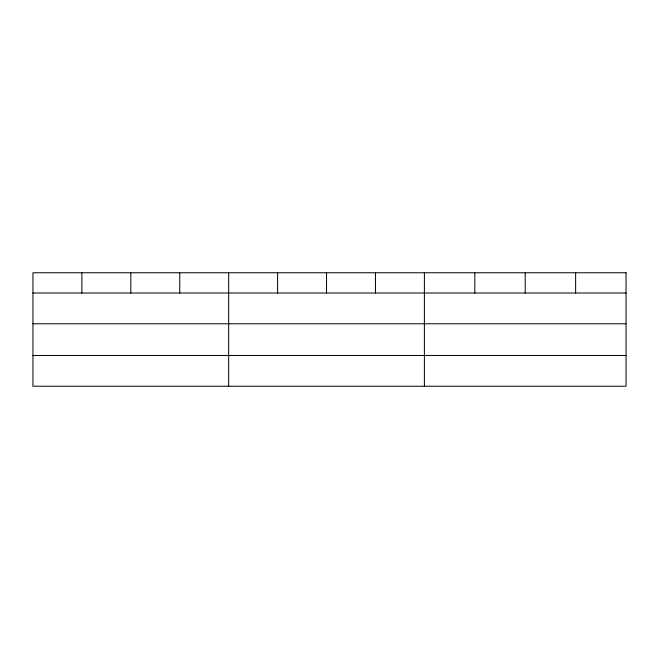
<?xml version="1.0" encoding="UTF-8"?>
<svg xmlns="http://www.w3.org/2000/svg" width="659" height="659" viewBox="0 0 659 659"><rect width="100%" height="100%" fill="white"/><g stroke="black" fill="none" stroke-linecap="round" stroke-linejoin="round"><path stroke-width="0.99" d="M32.95 293.016L626.05 293.016M32.95 323.775L626.05 323.775M32.95 355.473L626.05 355.473M575.636 272.76L575.636 293.016M525.223 272.76L525.223 293.016M474.809 272.76L474.809 293.016M424.396 272.76L424.396 386.24M375.465 272.76L375.465 293.016M326.534 272.76L326.534 293.016M277.604 272.76L277.604 293.016M228.673 272.76L228.673 386.24M179.742 272.76L179.742 293.016M130.811 272.76L130.811 293.016M81.881 272.76L81.881 293.016M626.05 272.76L32.95 272.76L32.95 386.24L626.05 386.24L626.05 272.76"/></g></svg>
